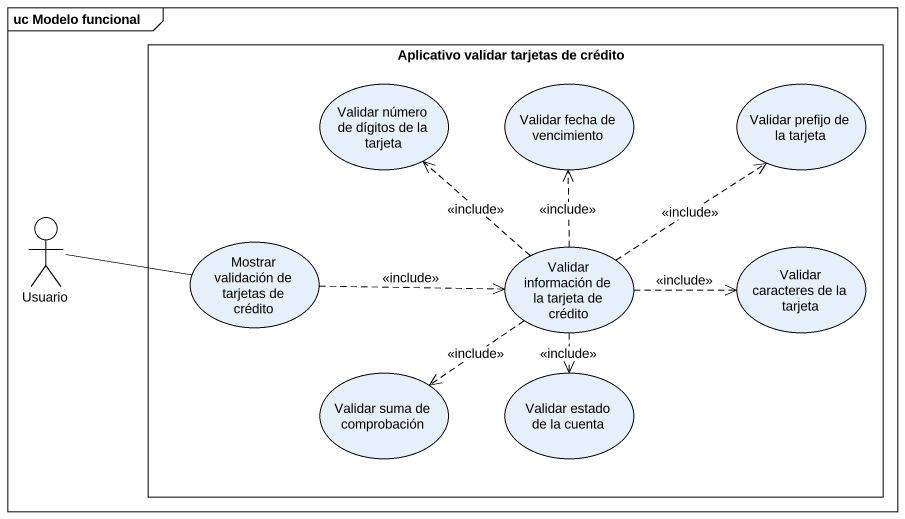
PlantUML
@startuml
mainframe uc Modelo funcional
rectangle "Aplicativo validar tarjetas de crédito" as Aplicativo_validar_tarjetas {
  usecase "Validar número de dígitos de la tarjeta" as Validar_número_de_dígitos
  usecase "Validar fecha de vencimiento" as Validar_fecha_de_vencimiento
  usecase "Validar prefijo de la tarjeta" as Validar_prefijo_de_la
  usecase "Mostrar validación de tarjetas de crédito" as Mostrar_validación_de
  usecase "Validar información de la tarjeta de crédito" as Validar_información_de_la
  usecase "Validar caracteres de la tarjeta" as Validar_caracteres_de_la
  usecase "Validar suma de comprobación" as Validar_suma_de_comprobación
  usecase "Validar estado de la cuenta" as Validar_estado_de_la_cuenta
}
actor Usuario
Usuario -right- Mostrar_validación_de
Mostrar_validación_de .right.> Validar_información_de_la : <<include>>
Validar_información_de_la .up.> Validar_número_de_dígitos : <<include>>
Validar_información_de_la .up.> Validar_fecha_de_vencimiento : <<include>>
Validar_información_de_la .up.> Validar_prefijo_de_la : <<include>>
Validar_información_de_la .right.> Validar_caracteres_de_la : <<include>>
Validar_información_de_la ..> Validar_suma_de_comprobación : <<include>>
Validar_información_de_la ..> Validar_estado_de_la_cuenta : <<include>>
@enduml
